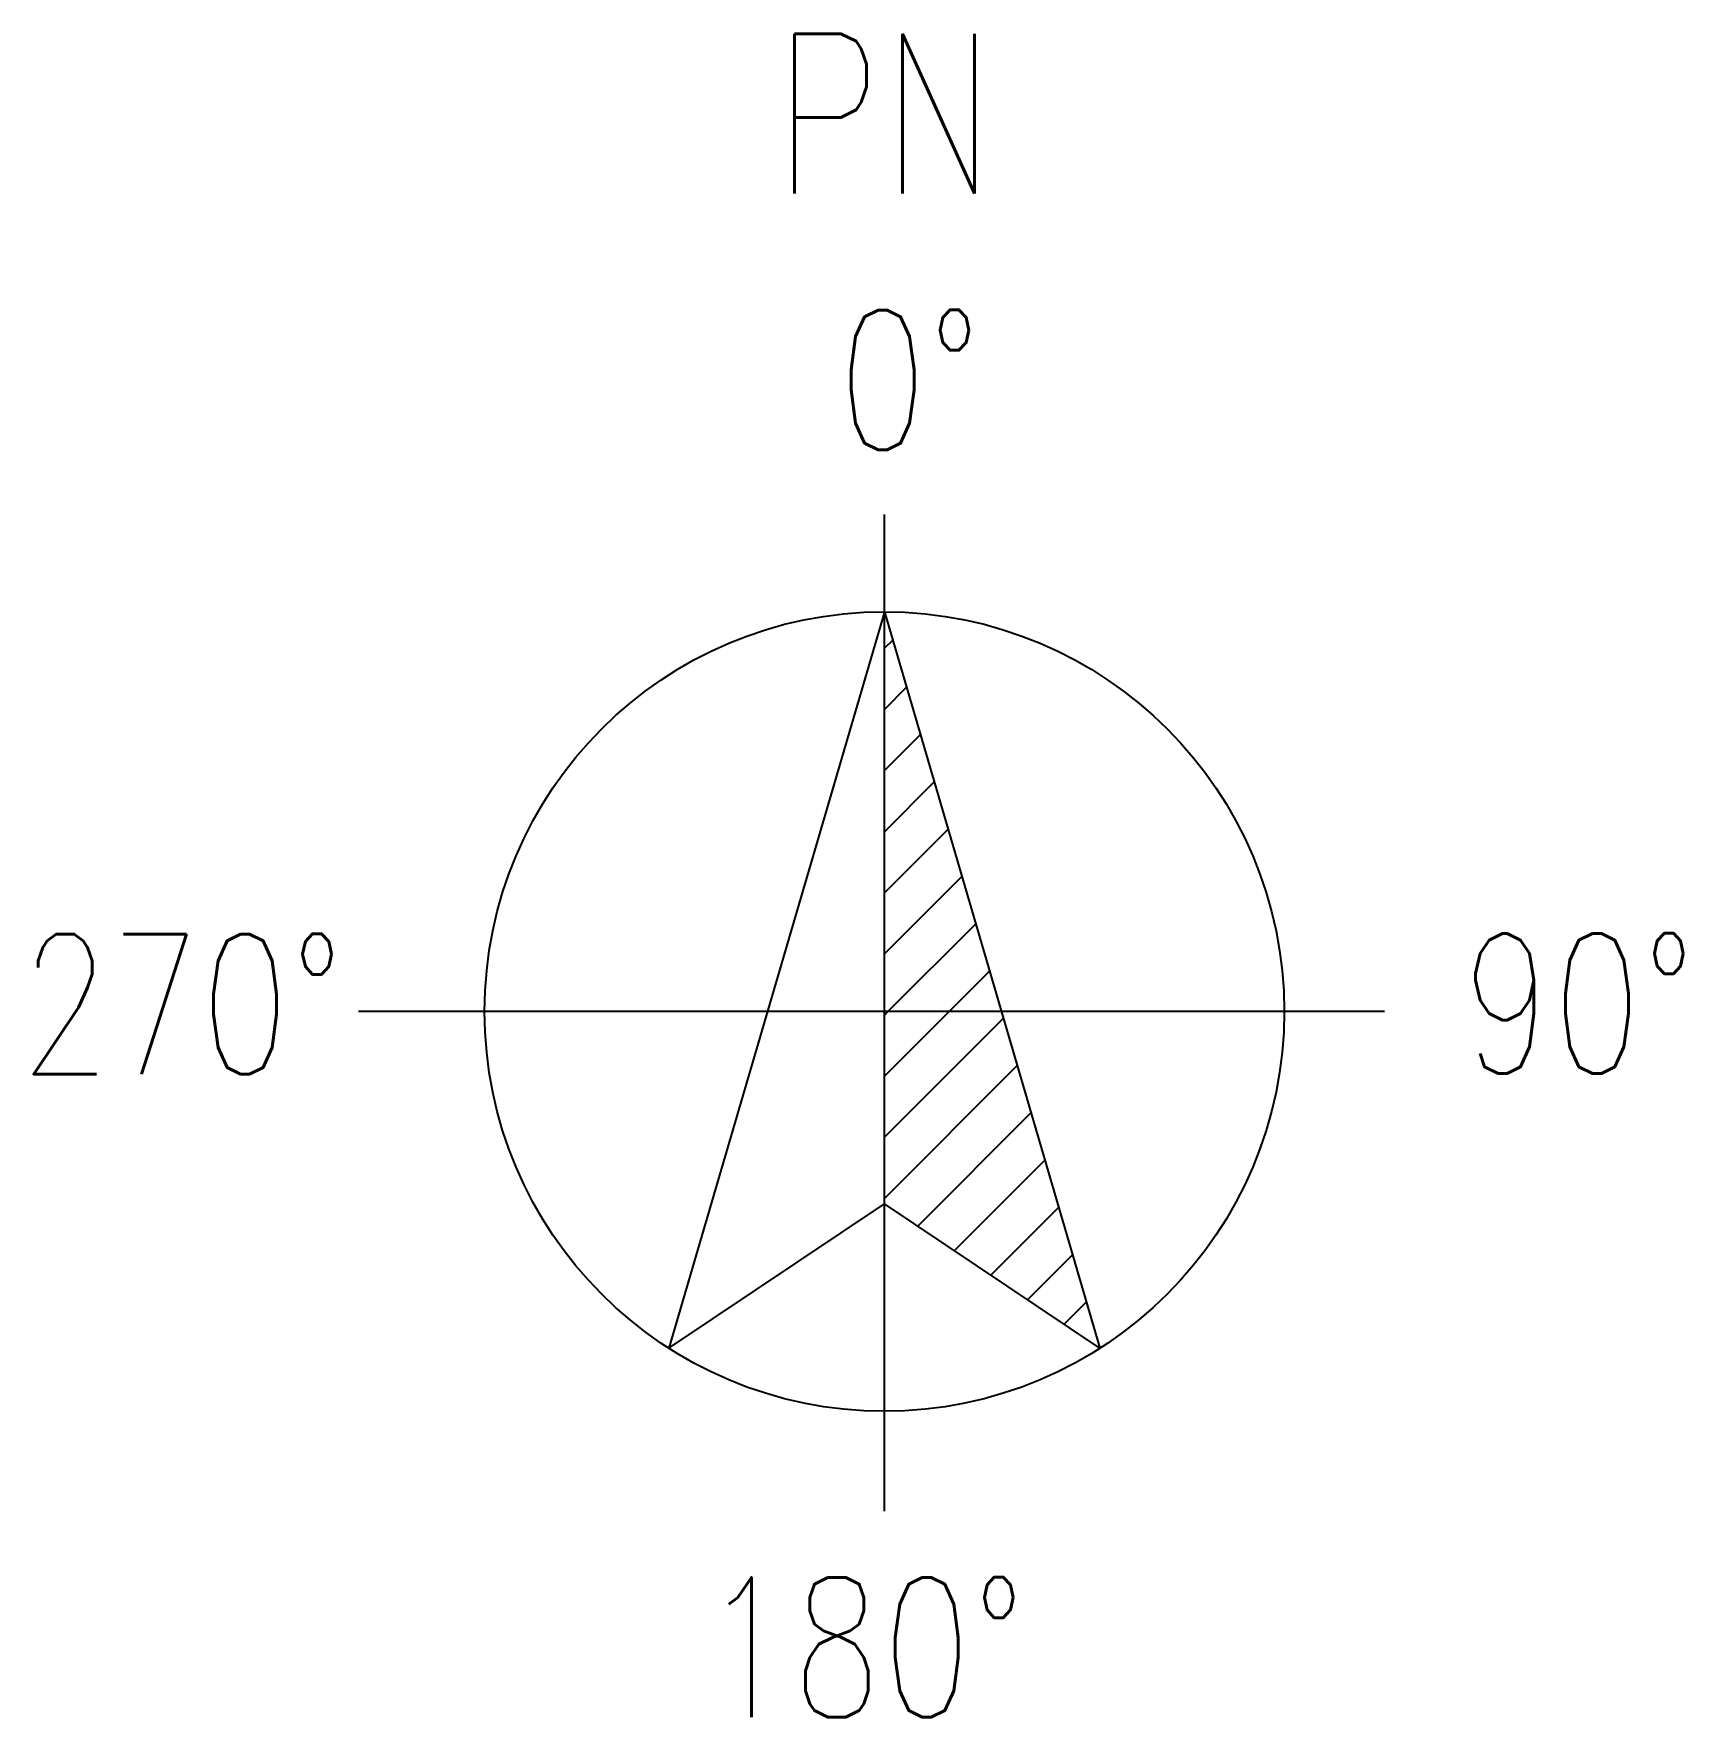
# Model space of a CAD drawing. Extents: x -24.3 to 22.8, y -20.2 to 28.
import ezdxf

# ---------------------------------------------------------------- set-up
doc = ezdxf.new("R2010")
doc.units = 0
doc.header["$LTSCALE"] = 30
doc.header["$MEASUREMENT"] = 0
doc.layers.get('0').update_dxf_attribs({"linetype": 'CONTINUOUS'})
doc.styles.add('HZ', font='romans.shx', dxfattribs={"width": 0.7, "height": 120, "bigfont": 'hlfsd.shx'})

msp = doc.modelspace()

# ---------------------------------------------------------------- linework, layer by layer
at = {"color": 7, "linetype": 'Continuous'}
for p, q in [((0, -14.289), (0, 14.209)), ((0, 11.429), (-6.158, -9.628)), ((0, 11.429), (6.158, -9.628)), ((0, 10.383), (0.237, 10.619)), ((0, 8.636), (0.632, 9.268)), ((0, 6.888), (1.027, 7.916)), ((0, 5.141), (1.423, 6.564)), ((0, 3.394), (1.818, 5.212)), ((0, 1.647), (2.213, 3.86)), ((0.1, 0), (2.609, 2.508)), ((1.848, 0), (3.004, 1.156)), ((14.296, 0), (-15.033, 0)), ((0, -1.848), (1.848, 0)), ((0, -0.1), (0.1, 0)), ((0, -3.595), (3.399, -0.195)), ((0, -5.342), (3.795, -1.547)), ((0.952, -6.137), (4.19, -2.899)), ((1.998, -6.838), (4.585, -4.251)), ((-6.158, -9.628), (0, -5.499)), ((6.158, -9.628), (0, -5.499)), ((3.044, -7.54), (4.981, -5.603)), ((4.09, -8.241), (5.376, -6.955)), ((5.136, -8.942), (5.771, -8.306))]:
    msp.add_line(p, q, dxfattribs=at)
msp.add_circle((0, 0), 11.429, dxfattribs=at)

# ---------------------------------------------------------------- texts
at = {"color": 3, "linetype": 'Continuous', "style": 'HZ', "width": 0.75}
for s, height, p in [('PN', 4.5714, (-3.158, 23.384)), ('0%%D', 4, (-1.338, 16.055)), ('270%%D', 4, (-24.705, -1.787)), ('90%%D', 4, (16.512, -1.77)), ('180%%D', 4, (-5.217, -20.178))]:
    msp.add_text(s, height=height, dxfattribs=at).set_placement(p)

doc.saveas('drawing.dxf')
